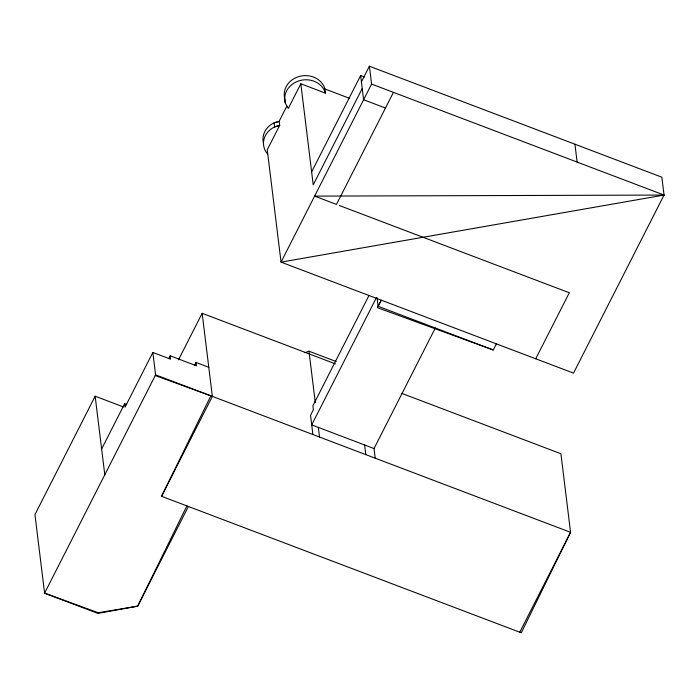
<?xml version="1.0" encoding="UTF-8"?>
<svg xmlns="http://www.w3.org/2000/svg" width="699" height="699" viewBox="0 0 699 699"><rect width="100%" height="100%" fill="white"/><g stroke="black" fill="none" stroke-linecap="round" stroke-linejoin="round"><path stroke-width="1.05" d="M401.995 393.441L560.913 453.756L570.559 532.323L521.271 632.787L161.548 496.299L210.845 395.835L155.257 375.546M186.869 505.936L137.712 606.147L97.956 613.407L44.596 593.163L34.95 514.595L95.151 396.193L123.531 406.967M101.635 448.985L124.667 403.681L126.641 404.424M208.783 367.29L196.061 362.458L196.471 365.787L170.172 355.8L170.591 359.172L152.845 352.445L125.086 407.054L124.667 403.681M286.8 106.213L279.172 121.215L279.687 125.366L267.254 149.804L281.05 262.134L573.512 373.126L664.05 195.065L661.857 177.197L369.387 66.213L361.418 81.888M324.948 88.991L325.454 93.133L300.823 83.784L288.268 108.494L285.367 103.251L284.86 99.101A20.717 18.323 -7 0 1 299.784 76.322A20.717 18.323 -7 0 1 324.948 88.991L349.378 98.262M152.845 352.445L155.597 374.847L44.596 593.163L98.271 612.752L137.712 606.147L188.381 506.487M168.712 358.674L170.172 355.8M178.481 359.863L202.151 313.301L335.476 363.891M194.602 365.332L196.061 362.458M311.64 171.884L360.64 75.518L364.712 77.065M362.231 88.485L313.231 184.851L300.823 83.784M161.548 496.299L212.356 396.385L202.151 313.301M371.58 84.072L281.05 262.134L664.05 195.065L371.58 84.072L369.387 66.213M393.441 92.373L336.472 204.414L314.62 196.113L664.05 195.065M368.88 295.686L312.89 405.804L313.37 409.754L310.539 415.328L312.899 434.542M376.429 297.617L311.71 424.896L374.026 448.548L375.214 458.186M493.241 349.981L378.107 306.284L381.226 300.151L377.416 307.7L493.241 349.981L496.36 343.847M374.026 448.548L435.311 328.023M535.731 358.788L569.301 292.767L339.251 205.462M519.759 632.237L570.559 532.323L155.597 374.847M304.93 352.663L308.975 351.213L336.14 361.514M385.472 108.048L363.611 99.747L360.64 75.518M574.919 144.204L577.112 162.072M377.049 297.713L378.107 306.284M364.616 444.975L365.804 454.621M308.975 351.213L315.301 402.685M318.333 427.412L319.522 437.05M95.151 396.193L104.798 474.761M285.367 103.251A20.717 18.323 -7 0 1 300.29 80.472A20.717 18.323 -7 0 1 325.454 93.133M267.7 154.182A20.306 17.964 -7 0 1 274.593 126.956L274.087 122.814L279.451 121.32L274.087 122.814A20.306 17.964 -7 0 0 263.444 143.007M279.687 125.366L274.593 126.956L279.687 125.366"/></g></svg>
